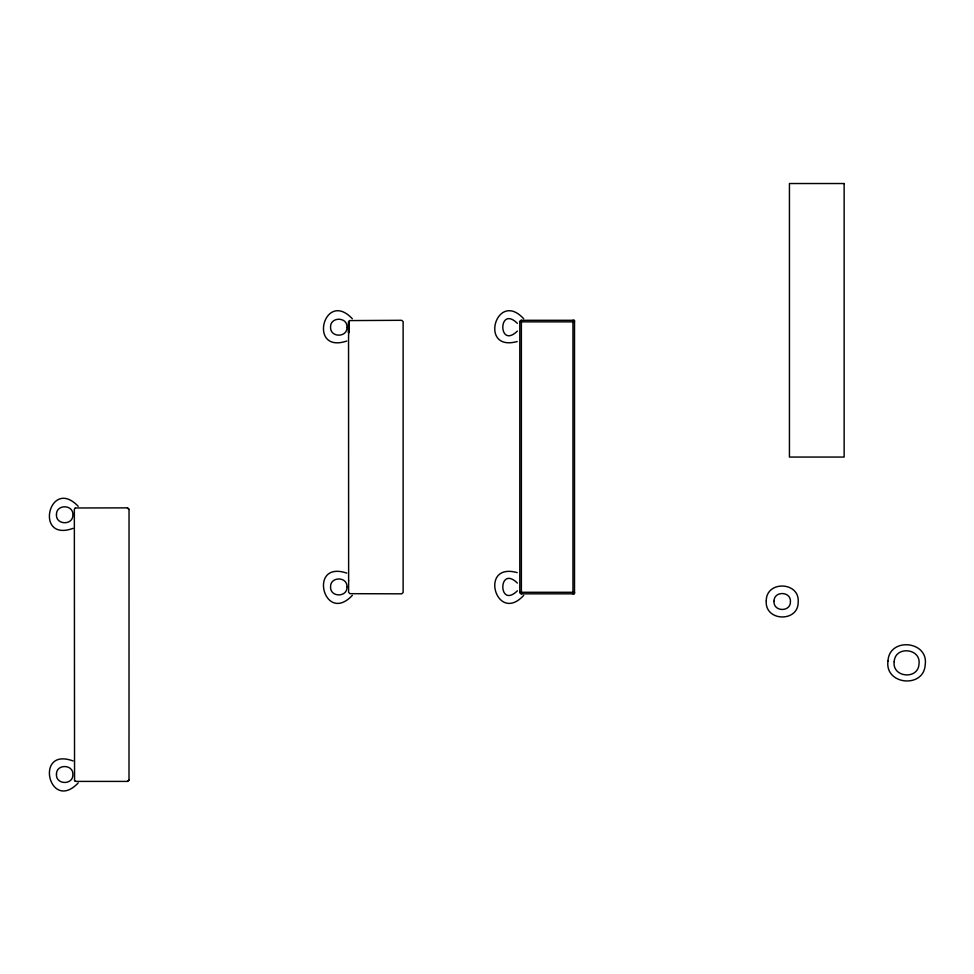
<?xml version="1.0" encoding="UTF-8"?>
<svg xmlns="http://www.w3.org/2000/svg" width="974" height="974" viewBox="0 0 974 974"><rect width="100%" height="100%" fill="white"/><g stroke="black" fill="none" stroke-linecap="round" stroke-linejoin="round"><path stroke-width="1.46" d="M348.558 332.024L348.619 333.035L348.607 321.773L349.459 320.616M348.631 580.808L348.546 336.261M346.988 327.471C347.158 337.893 330.064 337.613 330.576 327.203C330.064 316.781 347.158 316.501 346.988 326.935M346.988 587.2C347.158 597.622 330.064 597.354 330.576 586.932C330.064 576.523 347.158 576.243 346.988 586.665M348.582 335.799L348.619 333.059M348.631 580.833L348.595 592.277L349.897 593.677L401.592 593.836L403.126 592.557L403.126 321.578L401.592 320.3L349.52 320.592M75.315 507.978L127.472 507.868L129.031 509.426L129.006 780.125L127.472 781.404L75.887 781.404M129.031 779.845L127.472 781.404M517.377 331.075C497.97 349.97 497.97 304.424 517.377 323.331M517.377 590.804C497.97 609.712 497.97 564.165 517.377 583.061M78.224 782.938C49.224 813.4 33.615 746.449 73.099 760.95M352.344 595.37C323.892 625.612 307.419 559.843 346.768 573.102M523.708 595.37C496.35 625.15 478.246 561.767 517.206 572.615M74.986 508.16L74.341 509.341L74.548 780.624M73.099 528.334C33.615 542.822 49.224 475.872 78.224 506.334M346.768 341.034C307.419 354.293 323.892 288.523 352.344 318.766M517.206 341.521C478.246 352.369 496.35 288.974 523.708 318.766M521.37 320.3L574.514 320.3L574.514 593.836L521.37 593.836A1.558 1.558 0 0 1 519.799 592.277L519.799 321.858A1.558 1.558 0 0 1 521.37 320.3L521.37 593.811M519.836 321.858L574.49 321.858A1.558 1.558 0 0 0 572.956 320.3L572.956 593.811A1.558 1.558 0 0 0 574.514 592.277L519.836 592.277M75.68 781.391L74.621 780.746M127.472 507.868L129.031 509.426M348.619 333.011L348.619 321.858L348.546 331.964M766.27 600.982C764.614 621.534 798.497 622.642 798.181 602.029C799.849 581.466 765.954 580.358 766.27 600.982M774.026 601.238C773.173 611.794 790.584 612.366 790.425 601.774C791.278 591.206 773.867 590.634 774.026 601.238M56.468 514.503C55.615 525.071 73.026 525.631 72.867 515.039C73.72 504.471 56.309 503.899 56.468 514.503M56.468 774.233C55.615 784.801 73.026 785.373 72.867 774.768C73.72 764.213 56.309 763.64 56.468 774.233M887.984 661.054C884.55 684.953 924.022 688.764 925.215 664.645C928.648 640.758 889.177 636.947 887.984 661.054M894.205 661.663C891.916 677.563 918.19 680.096 918.993 664.049C921.27 648.136 894.996 645.604 894.205 661.663M844.141 183.526L789.439 183.526L789.439 457.062L844.141 457.062L844.141 183.526"/></g></svg>
